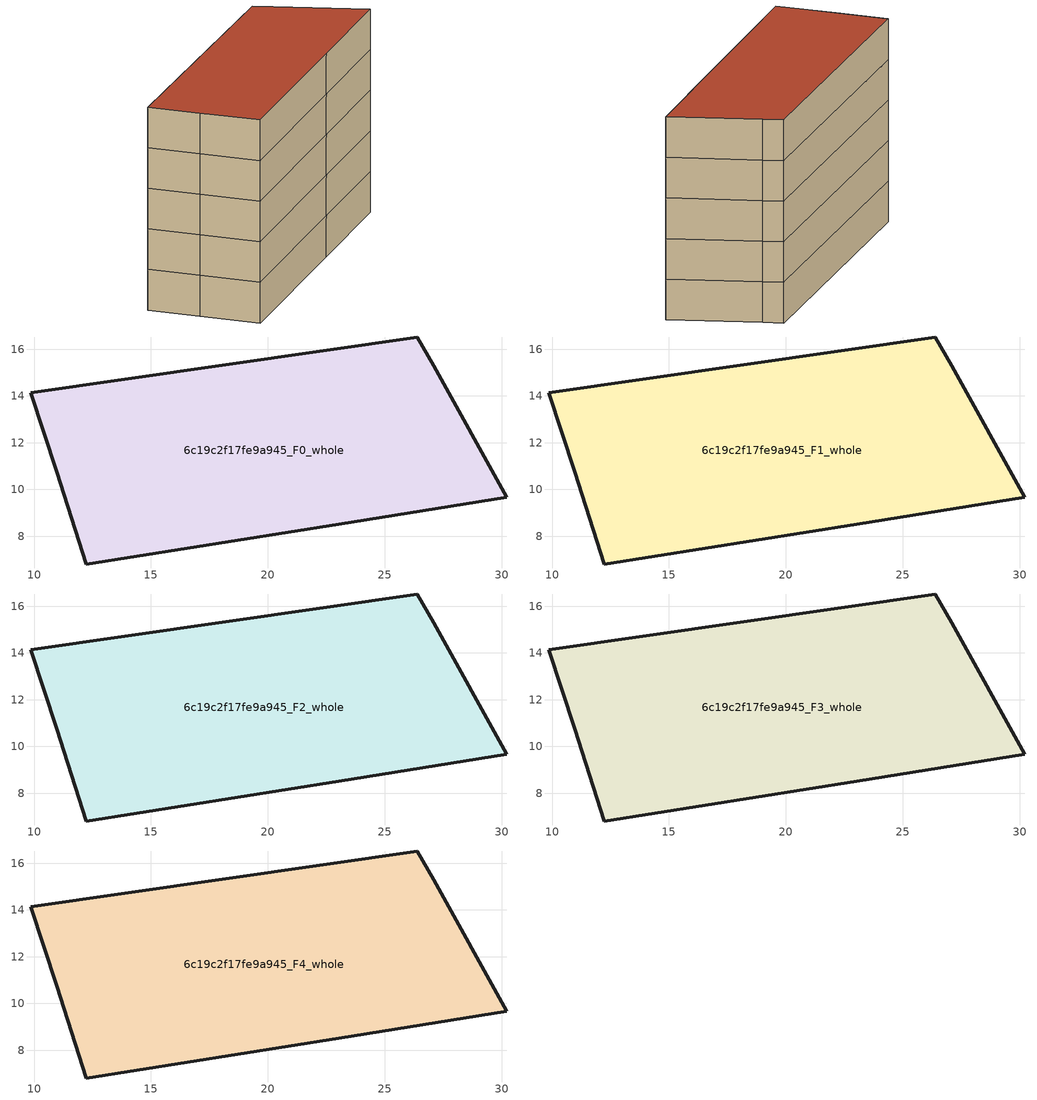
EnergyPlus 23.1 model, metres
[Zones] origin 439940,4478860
6c19c2f17fe9a945_F0_whole
 floor ground (EU_floor_Construction): 27.1,15.3 30.21,9.68 23.03,8.51 12.24,6.81 10.97,10.75 9.87,14.15 26.4,16.52 z0
 wall outside (EU_wall_Construction): 12.24,6.81 23.03,8.51 30.21,9.68 27.1,15.3 26.4,16.52 9.87,14.15 10.97,10.75 12.24,6.81 z0:3
6c19c2f17fe9a945_F1_whole
 floor to 6c19c2f17fe9a945_F0_whole (EU_floor_Construction): 27.1,15.3 30.21,9.68 23.03,8.51 12.24,6.81 10.97,10.75 9.87,14.15 26.4,16.52 z3
 wall outside (EU_wall_Construction): 12.24,6.81 23.03,8.51 30.21,9.68 27.1,15.3 26.4,16.52 9.87,14.15 10.97,10.75 12.24,6.81 z3:6
6c19c2f17fe9a945_F2_whole
 floor to 6c19c2f17fe9a945_F1_whole (EU_floor_Construction): 27.1,15.3 30.21,9.68 23.03,8.51 12.24,6.81 10.97,10.75 9.87,14.15 26.4,16.52 z6
 wall outside (EU_wall_Construction): 12.24,6.81 23.03,8.51 30.21,9.68 27.1,15.3 26.4,16.52 9.87,14.15 10.97,10.75 12.24,6.81 z6:9
6c19c2f17fe9a945_F3_whole
 floor to 6c19c2f17fe9a945_F2_whole (EU_floor_Construction): 27.1,15.3 30.21,9.68 23.03,8.51 12.24,6.81 10.97,10.75 9.87,14.15 26.4,16.52 z9
 wall outside (EU_wall_Construction): 12.24,6.81 23.03,8.51 30.21,9.68 27.1,15.3 26.4,16.52 9.87,14.15 10.97,10.75 12.24,6.81 z9:12
6c19c2f17fe9a945_F4_whole
 floor to 6c19c2f17fe9a945_F3_whole (EU_floor_Construction): 27.1,15.3 30.21,9.68 23.03,8.51 12.24,6.81 10.97,10.75 9.87,14.15 26.4,16.52 z12
 wall outside (EU_wall_Construction): 12.24,6.81 23.03,8.51 30.21,9.68 27.1,15.3 26.4,16.52 9.87,14.15 10.97,10.75 12.24,6.81 z12:15
 roof outside (EU_roof_Construction): 30.21,9.68 27.1,15.3 26.4,16.52 9.87,14.15 10.97,10.75 12.24,6.81 23.03,8.51 z15
[Building]
EU S2 Campaign: North Axis=0; Terrain=City; Solar Distribution=FullExterior
[Site:Location]
Madrid: Latitude=40.5; Longitude=-3.5; Time Zone=1; Elevation=609
[SizingPeriod:WeatherFileDays]
AnnualSizingPeriod: Begin Month=1; Begin Day of Month=1; End Month=12; End Day of Month=31; Day of Week for Start Day=Monday; Use Weather File Daylight Saving Period=No; Use Weather File Rain and Snow Indicators=No
[MATERIAL]
EU_InternalMass_Material: Roughness=MediumRough; Thickness=0.1; Conductivity=1; Density=1800; Specific Heat=900; Thermal Absorptance=0.9; Solar Absorptance=0.7; Visible Absorptance=0.7
[MATERIAL:NOMASS] Roughness=MediumRough; Thermal Absorptance=0.9; Solar Absorptance=0.7; Visible Absorptance=0.7
Name | Thermal Resistance
EU_wall_NoMass | 1.60022
EU_roof_NoMass | 1.57597
EU_floor_NoMass | 0.470652
[CONSTRUCTION]
EU_wall_Construction: EU_wall_NoMass
EU_roof_Construction: EU_roof_NoMass
EU_floor_Construction: EU_floor_NoMass
EU_InternalMass_Construction: EU_InternalMass_Material
[ZONE] Type=1; Multiplier=1; Ceiling Height=autocalculate; Floor Area=autocalculate; Part of Total Floor Area=Yes
Name | Volume
6c19c2f17fe9a945_F0_whole | 391.959
6c19c2f17fe9a945_F1_whole; 6c19c2f17fe9a945_F2_whole; 6c19c2f17fe9a945_F3_whole; 6c19c2f17fe9a945_F4_whole | 391.96
[INTERNALMASS] Construction=EU_InternalMass_Construction; Surface Area=130.653
Name | Zone or ZoneList
6c19c2f17fe9a945_F0_whole_EU_InternalMass | 6c19c2f17fe9a945_F0_whole
6c19c2f17fe9a945_F1_whole_EU_InternalMass | 6c19c2f17fe9a945_F1_whole
6c19c2f17fe9a945_F2_whole_EU_InternalMass | 6c19c2f17fe9a945_F2_whole
6c19c2f17fe9a945_F3_whole_EU_InternalMass | 6c19c2f17fe9a945_F3_whole
6c19c2f17fe9a945_F4_whole_EU_InternalMass | 6c19c2f17fe9a945_F4_whole
[OTHEREQUIPMENT] Fuel Type=Electricity; Design Level Calculation Method=Watts/Area; Power per Zone Floor Area=1; Fraction Latent=0; Fraction Radiant=0; Fraction Lost=0; Carbon Dioxide Generation Rate=0; EndUse Subcategory=EU_Step8_InternalGains
Name | Zone or ZoneList or Space or SpaceList | Schedule
EU_Step8_InternalGain_6c19c2f17fe9a945_F0_whole_f000 | 6c19c2f17fe9a945_F0_whole | EU_Step8_GainSchedule_6c19c2f17fe9a945_F0_whole_f000
EU_Step8_InternalGain_6c19c2f17fe9a945_F1_whole_f000 | 6c19c2f17fe9a945_F1_whole | EU_Step8_GainSchedule_6c19c2f17fe9a945_F1_whole_f000
EU_Step8_InternalGain_6c19c2f17fe9a945_F2_whole_f000 | 6c19c2f17fe9a945_F2_whole | EU_Step8_GainSchedule_6c19c2f17fe9a945_F2_whole_f000
EU_Step8_InternalGain_6c19c2f17fe9a945_F3_whole_f000 | 6c19c2f17fe9a945_F3_whole | EU_Step8_GainSchedule_6c19c2f17fe9a945_F3_whole_f000
EU_Step8_InternalGain_6c19c2f17fe9a945_F4_whole_f000 | 6c19c2f17fe9a945_F4_whole | EU_Step8_GainSchedule_6c19c2f17fe9a945_F4_whole_f000
[ZONEVENTILATION:DESIGNFLOWRATE] Schedule=EU_AlwaysOn; Design Flow Rate Calculation Method=AirChanges/Hour; Air Changes per Hour=0.480704; Ventilation Type=Natural; Fan Pressure Rise=0; Fan Total Efficiency=1; Constant Term Coefficient=1; Temperature Term Coefficient=0; Velocity Term Coefficient=0; Velocity Squared Term Coefficient=0; Minimum Indoor Temperature=-100; Maximum Indoor Temperature=100; Delta Temperature=-100; Minimum Outdoor Temperature=-100; Maximum Outdoor Temperature=100; Maximum Wind Speed=40
Name | Zone or ZoneList or Space or SpaceList
EU_ConstantAir_6c19c2f17fe9a945_F0_whole | 6c19c2f17fe9a945_F0_whole
EU_ConstantAir_6c19c2f17fe9a945_F1_whole | 6c19c2f17fe9a945_F1_whole
EU_ConstantAir_6c19c2f17fe9a945_F2_whole | 6c19c2f17fe9a945_F2_whole
EU_ConstantAir_6c19c2f17fe9a945_F3_whole | 6c19c2f17fe9a945_F3_whole
EU_ConstantAir_6c19c2f17fe9a945_F4_whole | 6c19c2f17fe9a945_F4_whole
[HVACTEMPLATE:THERMOSTAT] Constant Heating Setpoint=20; Constant Cooling Setpoint=50
EU_HeatOnly_6c19c2f17fe9a945_F0_whole; EU_HeatOnly_6c19c2f17fe9a945_F1_whole; EU_HeatOnly_6c19c2f17fe9a945_F2_whole; EU_HeatOnly_6c19c2f17fe9a945_F3_whole; EU_HeatOnly_6c19c2f17fe9a945_F4_whole
[HVACTEMPLATE:ZONE:IDEALLOADSAIRSYSTEM] System Availability Schedule=EU_AlwaysOn; Maximum Heating Supply Air Temperature=50; Minimum Cooling Supply Air Temperature=13; Maximum Heating Supply Air Humidity Ratio=0.0156; Minimum Cooling Supply Air Humidity Ratio=0.0077; Heating Limit=NoLimit; Cooling Limit=NoLimit; Heating Availability Schedule=EU_AlwaysOn; Cooling Availability Schedule=EU_CoolingOff; Dehumidification Control Type=ConstantSensibleHeatRatio; Cooling Sensible Heat Ratio=0.7; Dehumidification Setpoint=60; Humidification Control Type=None; Humidification Setpoint=30; Outdoor Air Method=None; Outdoor Air Flow Rate per Person=0.00944; Outdoor Air Flow Rate per Zone Floor Area=0; Outdoor Air Flow Rate per Zone=0; Demand Controlled Ventilation Type=None; Outdoor Air Economizer Type=NoEconomizer; Heat Recovery Type=None; Sensible Heat Recovery Effectiveness=0.7; Latent Heat Recovery Effectiveness=0.65
Name | Template Thermostat
6c19c2f17fe9a945_F0_whole | EU_HeatOnly_6c19c2f17fe9a945_F0_whole
6c19c2f17fe9a945_F1_whole | EU_HeatOnly_6c19c2f17fe9a945_F1_whole
6c19c2f17fe9a945_F2_whole | EU_HeatOnly_6c19c2f17fe9a945_F2_whole
6c19c2f17fe9a945_F3_whole | EU_HeatOnly_6c19c2f17fe9a945_F3_whole
6c19c2f17fe9a945_F4_whole | EU_HeatOnly_6c19c2f17fe9a945_F4_whole
[SIZING:ZONE] Zone Cooling Design Supply Air Temperature Input Method=SupplyAirTemperature; Zone Cooling Design Supply Air Temperature=13; Zone Heating Design Supply Air Temperature Input Method=SupplyAirTemperature; Zone Heating Design Supply Air Temperature=50; Zone Cooling Design Supply Air Humidity Ratio=0.008; Zone Heating Design Supply Air Humidity Ratio=0.008; Cooling Design Air Flow Method=DesignDay; Cooling Design Air Flow Rate=0; Cooling Minimum Air Flow per Zone Floor Area=0.000762; Cooling Minimum Air Flow=0; Cooling Minimum Air Flow Fraction=0.2; Heating Design Air Flow Method=DesignDay; Heating Design Air Flow Rate=0; Heating Maximum Air Flow per Zone Floor Area=0.002032; Heating Maximum Air Flow=0.141576; Heating Maximum Air Flow Fraction=0.3; Account for Dedicated Outdoor Air System=No; Dedicated Outdoor Air System Control Strategy=NeutralSupplyAir; Dedicated Outdoor Air Low Setpoint Temperature for Design=autosize; Dedicated Outdoor Air High Setpoint Temperature for Design=autosize; Zone Load Sizing Method=Sensible Load Only No Latent Load; Zone Latent Cooling Design Supply Air Humidity Ratio Input Method=HumidityRatioDifference; Zone Cooling Design Supply Air Humidity Ratio Difference=0.005; Zone Latent Heating Design Supply Air Humidity Ratio Input Method=HumidityRatioDifference; Zone Humidification Design Supply Air Humidity Ratio Difference=0.005
6c19c2f17fe9a945_F0_whole; 6c19c2f17fe9a945_F1_whole; 6c19c2f17fe9a945_F2_whole; 6c19c2f17fe9a945_F3_whole; 6c19c2f17fe9a945_F4_whole
[SCHEDULE:CONSTANT]
Name | Hourly Value
EU_AlwaysOn | 1
EU_CoolingOff | 0
[SCHEDULE:FILE] Column Number=1; Rows to Skip at Top=0; Number of Hours of Data=8760; Column Separator=Comma; Interpolate to Timestep=No; Minutes per Item=60; Adjust Schedule for Daylight Savings=Yes
Name | File
EU_Step8_GainSchedule_6c19c2f17fe9a945_F0_whole_f000 | C:\Users\o_iseri\Desktop\OpenUBEM\openubem\outputs\eu_evidence\EU-11\ES-MAD-BERRUGUETE\idfs\6c19c2f17fe9a945\6c19c2f17fe9a945_F0_whole_f000_gain.csv
EU_Step8_GainSchedule_6c19c2f17fe9a945_F1_whole_f000 | C:\Users\o_iseri\Desktop\OpenUBEM\openubem\outputs\eu_evidence\EU-11\ES-MAD-BERRUGUETE\idfs\6c19c2f17fe9a945\6c19c2f17fe9a945_F1_whole_f000_gain.csv
EU_Step8_GainSchedule_6c19c2f17fe9a945_F2_whole_f000 | C:\Users\o_iseri\Desktop\OpenUBEM\openubem\outputs\eu_evidence\EU-11\ES-MAD-BERRUGUETE\idfs\6c19c2f17fe9a945\6c19c2f17fe9a945_F2_whole_f000_gain.csv
EU_Step8_GainSchedule_6c19c2f17fe9a945_F3_whole_f000 | C:\Users\o_iseri\Desktop\OpenUBEM\openubem\outputs\eu_evidence\EU-11\ES-MAD-BERRUGUETE\idfs\6c19c2f17fe9a945\6c19c2f17fe9a945_F3_whole_f000_gain.csv
EU_Step8_GainSchedule_6c19c2f17fe9a945_F4_whole_f000 | C:\Users\o_iseri\Desktop\OpenUBEM\openubem\outputs\eu_evidence\EU-11\ES-MAD-BERRUGUETE\idfs\6c19c2f17fe9a945\6c19c2f17fe9a945_F4_whole_f000_gain.csv
